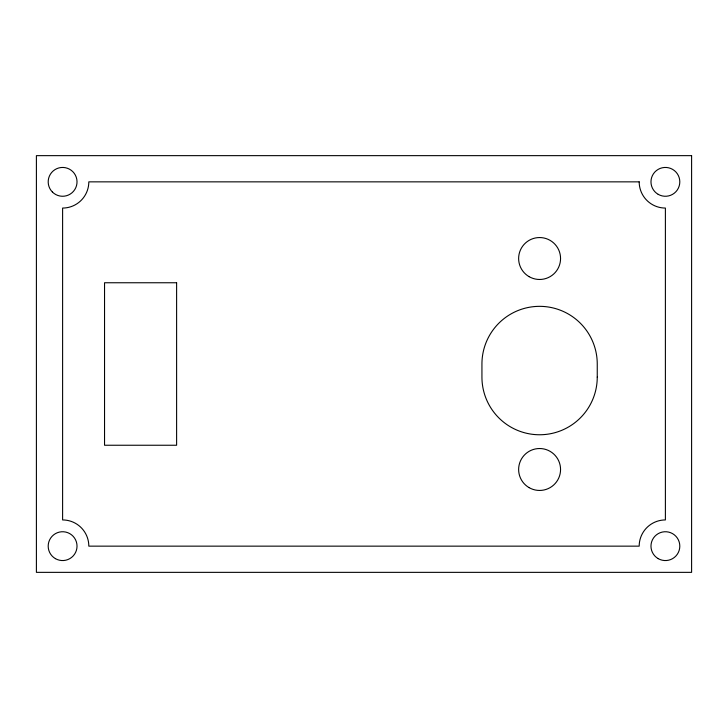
<?xml version="1.0" encoding="UTF-8"?>
<svg xmlns="http://www.w3.org/2000/svg" width="728" height="728" viewBox="0 0 728 728"><rect width="100%" height="100%" fill="white"/><g stroke="black" fill="none" stroke-linecap="round" stroke-linejoin="round"><path stroke-width="1.09" d="M691.6 155.646L36.4 155.646L36.4 572.354L691.6 572.354L691.6 155.646M639.184 181.854L88.816 181.854A26.208 26.208 0 0 1 62.608 208.062L62.608 519.938A26.208 26.208 0 0 1 88.816 546.146L639.184 546.146A26.208 26.208 0 0 1 665.392 519.938L665.392 208.062A26.208 26.208 0 0 1 639.184 181.854M176.613 282.755L104.541 282.755L104.541 445.245L176.613 445.245L176.613 282.755M597.251 377.104L597.251 364A57.658 57.658 0 0 0 539.594 306.342A57.658 57.658 0 0 0 481.936 364L481.936 377.104A57.658 57.658 0 0 0 539.594 434.762A57.658 57.658 0 0 0 597.251 377.104M52.416 192.046A14.414 14.414 0 0 0 76.531 185.585A14.414 14.414 0 0 0 58.877 167.931A14.414 14.414 0 0 0 52.416 192.046M55.401 558.631A14.414 14.414 0 0 0 77.022 546.146A14.414 14.414 0 0 0 55.401 533.66A14.414 14.414 0 0 0 55.401 558.631M658.185 558.631A14.414 14.414 0 0 0 679.806 546.146A14.414 14.414 0 0 0 658.185 533.66A14.414 14.414 0 0 0 658.185 558.631M658.185 194.34A14.414 14.414 0 0 0 679.806 181.854A14.414 14.414 0 0 0 658.185 169.369A14.414 14.414 0 0 0 658.185 194.34M529.11 487.642A20.966 20.966 0 0 0 560.56 469.487A20.966 20.966 0 0 0 529.11 451.333A20.966 20.966 0 0 0 529.11 487.642M529.11 276.667A20.966 20.966 0 0 0 560.56 258.513A20.966 20.966 0 0 0 529.11 240.358A20.966 20.966 0 0 0 529.11 276.667"/></g></svg>
